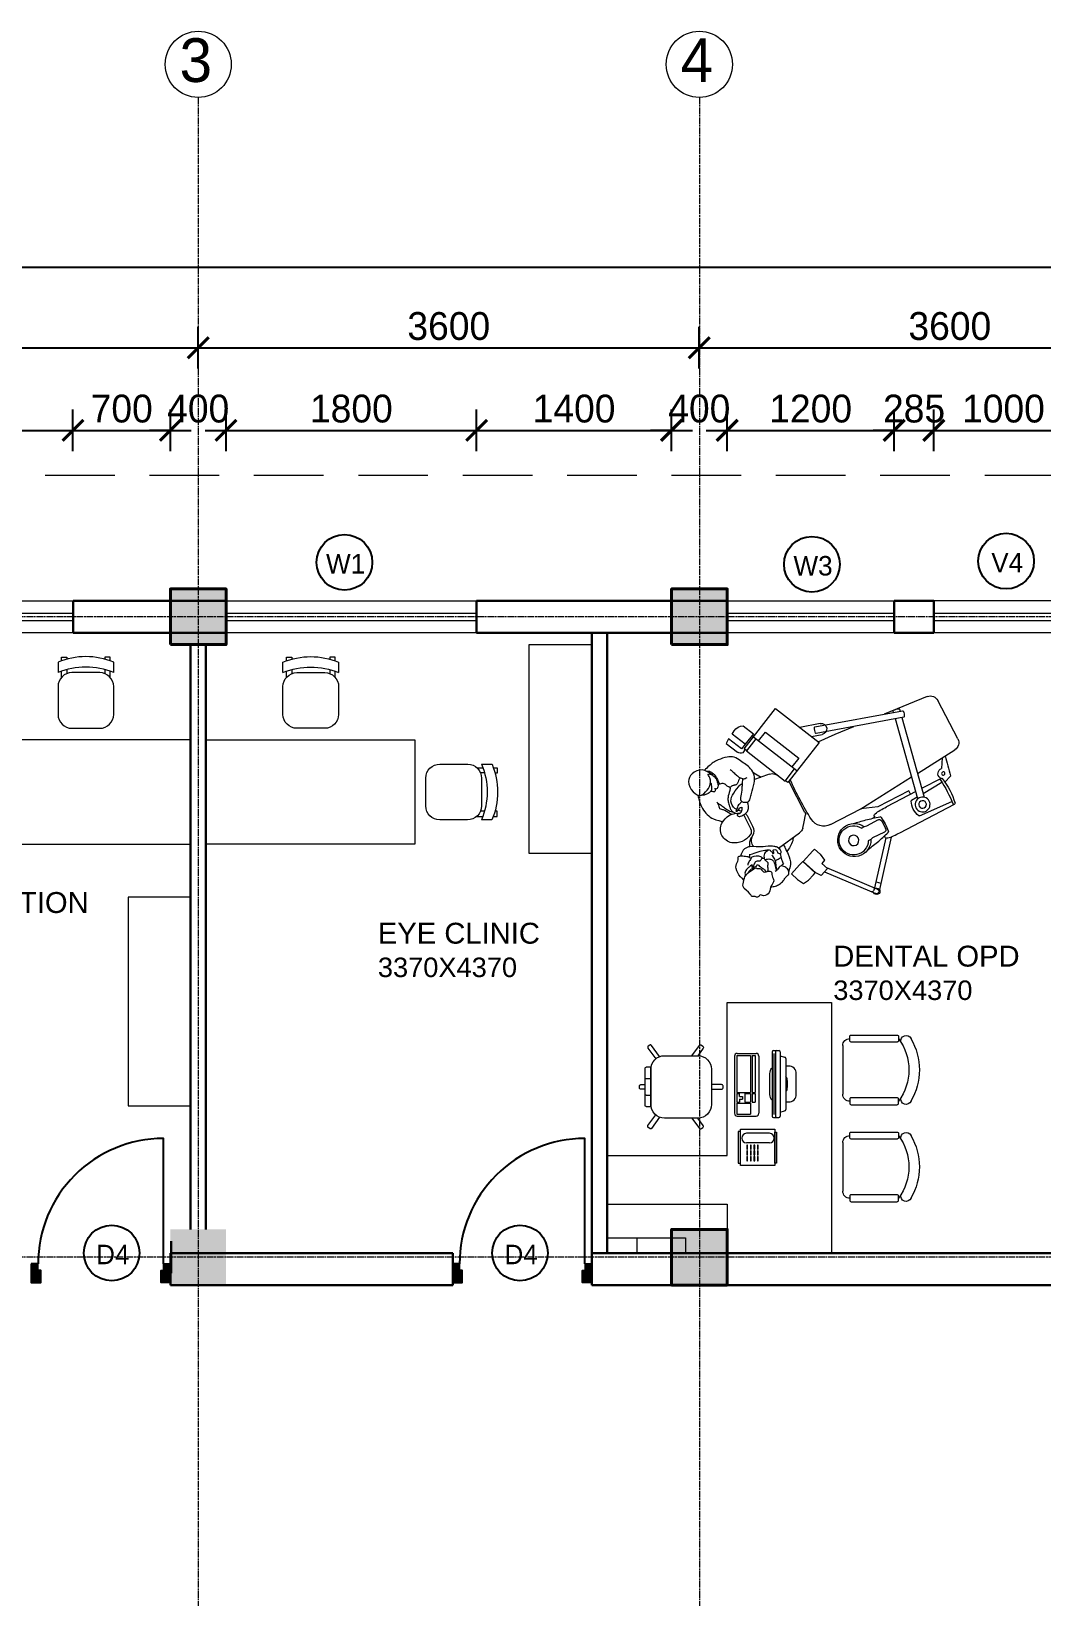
# Model space of a CAD drawing. Header units: inches. Extents: x -3071 to 2014935, y -37057 to 549694.
# Drawn here: x 1454300 to 1461559, y 426309 to 437552 of the extents above; entities that cross this region are included whole.
import ezdxf
from ezdxf.enums import TextEntityAlignment as Align

# ---------------------------------------------------------------- set-up
doc = ezdxf.new("R2010")
doc.units = ezdxf.units.IN
doc.header["$MEASUREMENT"] = 0
doc.linetypes.add('ACAD_ISO08W100', pattern=[36, 24, -3, 6, -3])
doc.linetypes.add('DASHED', pattern=[0.75, 0.5, -0.25])
for name, color, linetype, lineweight in [('001-Archi- door window elevation', 92, 'Continuous', 25), ('001-Archi- Loose Furniture', 13, 'Continuous', 0), ('001-Archi-Opening Tags', 14, 'Continuous', 25), ('002-Archi- Opening', 90, 'Continuous', 25), ('A .4 col', 5, 'Continuous', 40), ('A 0.13 dw', 3, 'Continuous', 13), ('A 0.13 IND DIM', 240, 'Continuous', 13), ('A 0.40 wall', 160, 'Continuous', 40), ('cen', 50, 'ACAD_ISO08W100', 5), ('dotted line', 1, 'DASHED', 9), ('Grid Tag', 6, 'Continuous', 20), ('p1 walls stone outline', 4, 'Continuous', 30), ('text', 7, 'Continuous', 25)]:
    doc.layers.add(name, color=color, linetype=linetype, lineweight=lineweight)
doc.styles.add('AERIAL', font='arial.ttf', dxfattribs={"height": 10})
doc.styles.add('Archi 100', font='GOTHIC.TTF', dxfattribs={"height": 200})
doc.styles.add('CG', font='GOTHIC.TTF', dxfattribs={"height": 40})
doc.styles.get("Standard").update_dxf_attribs({"font": 'GOTHIC.TTF'})
doc.dimstyles.new('Archi 100', dxfattribs={"dimtxt": 200, "dimasz": 150, "dimexe": 150, "dimexo": 300, "dimgap": 50, "dimtad": 1, "dimdec": 0, "dimrnd": 5, "dimzin": 0, "dimdsep": 46, "dimtxsty": 'Archi 100', "dimblk": 'ARCHTICK', "dimcen": 0.09, "dimdle": 150, "dimclrd": 256, "dimclre": 256, "dimclrt": 256, "dimadec": 0, "dimazin": 0, "dimtfac": 1, "dimtdec": 0, "dimtix": 1, "dimtofl": 0, "dimtmove": 0, "dimatfit": 3, "dimfxl": 150, "dimfxlon": 1, "dimtolj": 1, "dimtzin": 0, "dimlwd": -1, "dimlwe": -1, "dimarcsym": 0})

# ---------------------------------------------------------------- blocks, each defined once
blk = doc.blocks.new('W2')
at = {"layer": 'A 0.13 dw'}
for points in [[(143910, 195589), (143910, 195359), (142110, 195359), (142110, 195589)], [(142110, 195446), (143910, 195446), (143910, 195496), (142110, 195496)]]:
    blk.add_lwpolyline(points, close=True, dxfattribs=at)
blk = doc.blocks.new('grid')
at = {"layer": 'Grid Tag', "linetype": 'Continuous', "ltscale": 30}
blk.add_circle((51, 48), 264, dxfattribs=at)
blk.add_attdef('GRID', (-143, -93), '', height=200)
blk = doc.blocks.new('vfrfrfef')
at = {"layer": 'A 0.13 dw'}
for points in [[(1185496, 370608), (1185496, 370378), (1184296, 370378), (1184296, 370608)], [(1184296, 370465), (1185496, 370465), (1185496, 370515), (1184296, 370515)]]:
    blk.add_lwpolyline(points, close=True, dxfattribs=at)
blk = doc.blocks.new('ffwef')
at = {"layer": 'A 0.13 dw'}
for points in [[(1184596, 368096), (1184596, 367866), (1183596, 367866), (1183596, 368096)], [(1183596, 367953), (1184596, 367953), (1184596, 368003), (1183596, 368003)]]:
    blk.add_lwpolyline(points, close=True, dxfattribs=at)
blk = doc.blocks.new('window tag')
blk.add_circle((0, 0), 200)
at = {"style": 'Archi 100', "flags": 1}
for tag, p in [('WIDTH', (15, 174.5)), ('HEIGHT', (-4.5, -348.5))]:
    blk.add_attdef(tag, p, '', height=200, dxfattribs=at)
at = {"style": 'Archi 100'}
blk.add_attdef('SYMBOL', text='', height=200, dxfattribs=at).set_placement((8, -10.5), align=Align.MIDDLE_CENTER)
blk = doc.blocks.new('table 1500 x 0750 plan')
at = {"color": 0, "linetype": 'Continuous'}
blk.add_lwpolyline([(0, 750), (1500, 750), (1500, 0), (0, 0)], close=True, dxfattribs=at)
blk = doc.blocks.new('chair ordinary plan')
at = {"linetype": 'Continuous'}
for p, q in [((100, 515), (-100, 515)), ((-200, 415), (-200, 215)), ((200, 215), (200, 415)), ((-200, 115), (-200, 40)), ((-100, 115), (100, 115)), ((200, 40), (200, 115))]:
    blk.add_line(p, q, dxfattribs=at)
for points in [[(-175, 149), (-175, 105)], [(-137, 94), (-137, 122)], [(137, 94), (137, 122)], [(175, 149), (175, 105)], [(-175, 30), (-175, 3), (-137, 3), (-137, 19)], [(175, 30), (175, 3), (137, 3), (137, 19)]]:
    blk.add_lwpolyline(points, dxfattribs=at)
for centre, radius, start, end in [((-100, 415), 100, 90, 180), ((100, 415), 100, 0, 90), ((-100, 215), 100, 180, 270), ((0, 595), 520, 247.3799, 292.6201), ((100, 215), 100, 270, 0), ((0, 520), 520, 247.3799, 292.6201)]:
    blk.add_arc(centre, radius, start, end, dxfattribs=at)
blk = doc.blocks.new('A$C7CCB629D')
at = {"extrusion": (1.73778e-19, -1.17358e-06, -1), "zscale": -1, "rotation": 270}
blk.add_blockref('table 1500 x 0750 plan', (0, 0), dxfattribs=at)
at = {"extrusion": (-1.73354e-19, 1.17358e-06, 1), "rotation": 270}
blk.add_blockref('chair ordinary plan', (-1347, -753), dxfattribs=at)
at = {"extrusion": (1.17358e-06, 1.73139e-19, 1), "rotation": 0.07003613828345348}
blk.add_blockref('chair ordinary plan', (-374, -2095, 0), dxfattribs=at)
blk = doc.blocks.new('dentists workstation - basic')
at = {"linetype": 'Continuous'}
for p, q in [((13.2, 66.6), (14.6, 67)), ((-65.6, 46.9), (-66.9, 47.5)), ((-29.8, 29.9), (-65.8, 46.5)), ((43.8, 45.8), (74.5, 20.3)), ((41.6, 43.2), (72.3, 17.7)), ((70.7, 19), (42.5, -4.6)), ((43.6, -8.1), (73.2, 16.7)), ((67.3, 16.2), (69.5, 13.6)), ((28.1, 5.6), (28.2, 7.6)), ((28.6, 3.9), (28.1, 5.6)), ((28.3, -5.5), (28.6, 3.9)), ((37.9, 3.9), (38.4, 5.6)), ((38.2, -5.5), (37.9, 3.9)), ((38.4, 5.6), (38.4, 7.6)), ((24.3, -4.3), (25.5, -4.3)), ((25.5, -4.3), (25.6, -3)), ((41, -4.3), (40.9, -3)), ((42.2, -4.3), (41, -4.3)), ((26.5, -42.9), (25.5, -58.7))]:
    blk.add_line(p, q, dxfattribs=at)
for points in [[(-19.4, 78.6, 0.067159), (-18.2, 78.4), (-8.5, 78.5, 0.276098), (-4.5, 80.9, 0.288419), (-5.6, 95.2, 0.508503), (-21.3, 95.1, 0.307223), (-21.7, 80)], [(-25.1, 81.1, 0.446432), (-35.7, 79.1, 0.025553), (-39.1, 72.5, 0.10015), (-40, 69)], [(-24.2, 80.4, -0.034316), (-23.6, 79.6, 0.046382), (-22.6, 78.5)], [(-19.6, 76.8, 0.075855), (-17.3, 76.5), (-9.3, 76.5, 0.240463), (-3.1, 79.7, -0.290982), (4.1, 82.6)], [(-64, 54.1), (-62.2, 58), (-72.9, 63), (-70.6, 65.9), (-61.4, 61.6, -0.194206), (-59.2, 58.3), (-60.4, 55.8)], [(-38.4, 59.8, -0.018939), (-36.9, 48.6, 0.197346), (-35, 45.1), (-33.1, 43.5)], [(13.3, 67.4), (10.5, 48.9, -0.197343), (8.7, 45.3), (5.1, 42.2), (1, 39.1, -0.154338), (-0.6, 38.6), (-25.8, 38.5)], [(-26.4, 37.1, -0.03855), (5.9, 36.8, -0.38799), (15.5, 26.4), (15.6, 1.7), (12.1, -41.1)], [(-46.8, 9.2), (-44.6, 1.7, -1), (-52.2, -0.6), (-56.5, 13.7)], [(43.7, -15.2), (43.7, -59.5, -0.346782), (43.3, -60.1, -0.09957), (23.2, -60.1, -0.346782), (22.8, -59.5), (22.8, -43.7)], [(26.8, -38), (27, -33.3, -0.2789), (27.3, -32.9, -0.23104), (39.2, -32.9, -0.2789), (39.5, -33.3), (41, -58.7)], [(11.7, -46), (9.1, -77.7, -0.388914), (3.2, -83.2), (-27.9, -83.2, -0.388914), (-33.9, -77.8), (-37.1, -44.4)], [(-35, -51.1), (-36.1, -51.3, 0.382235), (-36.4, -51.7, 0.078784), (-35.6, -55.7, 0.379416), (-35.1, -55.9), (-33.7, -55.6)], [(9.8, -69.4, 0.016989), (24.2, -66.4, 0.251896), (24.5, -66.1), (26.4, -60.7)], [(10, -66.9), (16.6, -62.9, -0.586705), (22, -59), (22.8, -58.3)], [(22.8, -57.9, 0.381233), (23.3, -58.5, 0.056104), (43.2, -58.5, 0.398414), (43.7, -57.9)]]:
    blk.add_lwpolyline(points, format="xyb", dxfattribs=at)
for points in [[(-25.8, 84.8), (-24.2, 83.7), (-23.1, 82.9)], [(-59.4, 55.3), (-61.4, 56.2), (-76.7, 22.9), (-40.6, 6.3), (-25.3, 39.6), (-27.3, 40.6)], [(-43.6, 58.4), (-40.5, 56.6), (-37.6, 54.8)], [(-63.8, 45.5), (-59.2, 55.5), (-27.2, 40.8), (-31.8, 30.8)], [(-61.6, 44.4), (-64.9, 37.1), (-37.4, 24.5), (-34.1, 31.8)], [(-41.3, 6.7), (-40.6, -6.6), (-39.3, -21.1)], [(22.8, -34.8), (20, -34.8), (19.9, -9.7), (15.6, 1.7)], [(22.8, -38.9), (22.8, -15.2)], [(28, -37.8), (-30.4, -50.1)], [(-29.1, -54.6), (29.1, -42.4)]]:
    blk.add_lwpolyline(points, dxfattribs=at)
for points in [[(29.9, 56.1), (30.9, 59.3), (34, 67.6), (39.5, 65.6), (44.1, 63), (43.6, 58.7), (42, 53.9), (41.2, 52)], [(26.4, 46.3), (25.9, 44.7), (30.9, 42.8), (36.1, 42), (37.4, 44.7), (42.5, 42.8), (44.8, 49.1), (41.5, 51.7), (29.9, 56)]]:
    blk.add_lwpolyline(points, close=True, dxfattribs=at)
for points in [[(-67.9, 45.3), (-63.9, 54), (-74.8, 59.1), (-76.1, 56.7, 0.278124), (-76.2, 49.2)], [(-51.8, 3.9), (-33.1, -57.4, 0.382235), (-32.7, -57.7, 0.078784), (-28.8, -56.5, 0.379416), (-28.6, -56), (-47.3, 5.3, 0.379416), (-47.7, 5.6, 0.078784), (-51.6, 4.4, 0.382235)]]:
    blk.add_lwpolyline(points, format="xyb", close=True, dxfattribs=at)
for centre, radius in [((33.3, -39), 5.36), ((33.3, -39), 2.73), ((20.4, -62.5), 1.2)]:
    blk.add_circle(centre, radius, dxfattribs=at)
for centre, radius, start, end in [((73.4, 19), 2.3, 188.8881, 91.6113), ((73.4, 19), 1.73, 230.022, 50.4774), ((27.8, -7.4), 1.02, 196.3674, 266.8832), ((30.2, -5.6), 1.89, 177.785, 265.7824), ((36.4, -5.6), 1.89, 274.9849, 2.215), ((38.7, -7.4), 1.02, 273.6256, 345.7434)]:
    blk.add_arc(centre, radius, start, end, dxfattribs=at)
for centre, major_axis, ratio, start_param, end_param in [((36, 42.3), (-0.127, -0.263), 0.880597, 0.26736, 1.383645), ((33.3, 16.3), (11.9, 0), 0.998913, -1.120636, 4.262229), ((33.3, 16.8), (10.5, 0), 0.999022, -1.063978, 4.205451), ((71, 21), (1.1, 1.33), 0.520045, 3.141593, 6.283185), ((42.2, -4.6), (-0.289, 0.047), 0.997832, 3.722677, 4.873832)]:
    blk.add_ellipse(centre, major_axis=major_axis, ratio=ratio, start_param=start_param, end_param=end_param, dxfattribs=at)
blk.add_ellipse((33.3, 16.8), major_axis=(3.76, 0), ratio=0.999951, dxfattribs=at)
at = {"linetype": 'Continuous', "extrusion": (0, 0, -1)}
blk.add_ellipse((24.3, -4.6), major_axis=(0.289, 0.047), ratio=0.997832, start_param=3.722677, end_param=4.873832, dxfattribs=at)
at = {"linetype": 'Continuous'}
for points in [[(-55.2, 85.2), (-61.8, 90), (-62.6, 97.8), (-58.9, 102.5), (-46, 98.9), (-46.3, 96.6), (-54.4, 87.8), (-57.2, 87.5), (-55.1, 85.1)], [(21.8, 100.1), (18.9, 101), (12.3, 101.1), (10.3, 100), (7.3, 96.9), (6, 96.2), (5.5, 95.5), (5.6, 94.6), (7.5, 91), (10.1, 88.5), (10.8, 88.4), (11.2, 88.8), (12, 90.3), (14, 92.6)], [(-50.8, 88.7), (-47.7, 89.8), (-46, 90.8), (-45.1, 92.4), (-44.9, 95.4), (-45.3, 97.5), (-45.9, 98.9)], [(-46, 88.1), (-45.3, 88.1), (-44.8, 88.3), (-43.9, 89), (-43.8, 89.3), (-43.9, 89.7), (-44.3, 90.2), (-45, 91), (-45.3, 92)], [(-35.7, 91.2), (-33.1, 89.6), (-30.3, 88.3), (-27.1, 86.6), (-25.7, 85.4), (-24.7, 84.1)], [(-23.8, 86.2), (-28.4, 89), (-30.1, 90.5), (-31.3, 91.8)], [(11.7, 73.3), (13, 73), (14, 72.6), (14.8, 72.8), (15.1, 72.5), (15.1, 71.9), (13.8, 71.6), (12.8, 71.3), (12.8, 70.8), (13.5, 69.5), (14.5, 69.2), (15.6, 69.4), (16, 69.4), (16.9, 68.5), (17.5, 67.9), (17.1, 67), (16.4, 66.8), (12.3, 67.9), (10.7, 69.6), (8.7, 73.3), (5.8, 79.9), (2.9, 85.1), (2.5, 89.1), (5.8, 94.2)], [(15.1, 79.8), (14.6, 80.8), (14.5, 81.3), (14.8, 82.1), (15.3, 83.1), (15.2, 83.9), (14.5, 85.3), (14.4, 86.6), (14.9, 87.4), (16.5, 89.6), (16.8, 90.2), (16.9, 90.4), (16.2, 90.2), (15.1, 89.6)], [(15.1, 89.6), (15.7, 92.3), (16.1, 94.2), (17.5, 96.5), (18.9, 97.3), (19.7, 97.6)], [(17.5, 87.3), (17.5, 88.2), (17.7, 91), (18.3, 93.5), (19.1, 95.2)], [(-42.9, 67.1), (-41.8, 67.9), (-40, 69), (-37.1, 70.7), (-32.4, 74), (-30.6, 75.3), (-30, 75.5), (-29.4, 75.5), (-27.7, 74.5), (-26.7, 72.8), (-26.5, 70.3), (-27.7, 68.8), (-30.4, 66.4), (-36.2, 61.3), (-41.2, 58.7), (-46.5, 58.8), (-54.8, 62.5), (-59.3, 65.4), (-61.7, 69.8), (-62.9, 76.5), (-62.9, 80.5), (-62.1, 84.3), (-60.9, 88.7)], [(-59.6, 87.5), (-59, 86.4), (-56.6, 84.5), (-52.9, 83.5), (-50, 83.5), (-48.5, 83.6), (-48.2, 83.6), (-47.8, 83.6), (-47.1, 83.2)], [(-55.1, 85.1), (-52.2, 84.2), (-51.5, 84.1), (-50.3, 84.2), (-46.6, 85.1), (-45.4, 86.1), (-45, 87.2), (-44.9, 88.2)], [(-47.2, 84.9), (-47.2, 84.1), (-47.1, 83.1), (-46.7, 81.7), (-46, 80.7), (-45.4, 80.2), (-44.2, 79.7), (-43.1, 79.3), (-42.3, 78.5), (-41.4, 78.2), (-40.3, 78.6), (-39.5, 79.3), (-35.6, 82.7), (-32.9, 84), (-29.5, 84.7), (-27.3, 84.9), (-25.3, 84.7)], [(-28.6, 75.2), (-27.7, 77.6), (-27.1, 79.2), (-25.8, 80.4), (-25, 81.3), (-24.7, 81.9), (-24.6, 82.1), (-24.4, 82), (-24, 81.3), (-24.3, 80.3), (-24.6, 79.6), (-25.1, 79.1), (-25.2, 78.9), (-25.1, 78), (-24.9, 77)], [(-24.9, 77), (-22.1, 79.2), (-21.6, 81), (-21.6, 82.6), (-20.8, 82.6), (-19.6, 80.9), (-19.6, 77.2), (-20.9, 74.3), (-26.4, 71.7)], [(-3.1, 79.7), (-2.1, 81.6), (-0.2, 83.7), (2.9, 85.2)], [(9.5, 88.8), (8.7, 88.1), (7.6, 87.6)], [(7.9, 87.7), (8.2, 85.8), (9.2, 80.1), (10.5, 75.6), (11.7, 73.3)], [(10.4, 88.4), (10.2, 86.9), (12.6, 81.6), (14.8, 80.5)], [(11.1, 74.4), (11.5, 75.5), (11.7, 77.3), (12.8, 78.7), (14.5, 79.6), (15.8, 79.9), (16.8, 79.7), (17.9, 79.2), (18.9, 78.9), (19.7, 79.2), (21, 80.1), (23.5, 81.1), (24.7, 82)], [(16.3, 79.4), (16.4, 78.7), (16.6, 77.9), (17.4, 76.4), (19.2, 75), (21.8, 74.9), (25.7, 76)], [(17.8, 87.7), (17.3, 87.1), (17, 86.4), (17.4, 85.7), (18, 85.5), (19, 85.7)], [(18.4, 85.5), (20.6, 84.2), (24.7, 82.8)], [(35.4, 85.1), (36.5, 81.9), (36.6, 78.5), (35.8, 75.1), (34.5, 72.8), (33.8, 70.8), (33.6, 69.7), (32.5, 68.8), (29.5, 68.5), (26.8, 69.9), (25.6, 71.4), (25.4, 72.5), (26, 73.9), (27.1, 77.2)], [(-52.9, 72), (-49.3, 70.7), (-46.3, 69.6), (-44.1, 68.3), (-42.9, 67.1), (-42.3, 66.1), (-42.2, 65.4), (-42.2, 63.9)], [(-44.1, 68.3), (-43.9, 68.8), (-43.6, 69.4), (-43, 70.3), (-41.7, 71.8), (-41.2, 72.9), (-41.1, 73.5), (-41.4, 74.6), (-41.6, 75.5), (-41.7, 76.3), (-41.6, 77.1), (-41.3, 78.2)], [(12.7, 62.9), (15.4, 63), (20.4, 63.2), (27.7, 65), (31.5, 68.5)], [(26.7, 75.8), (23.2, 74.3), (19, 73.3), (15.8, 73.9)], [(17.4, 68), (19.4, 68.6), (21.7, 69.1), (24.9, 69.5)], [(20.1, 68.8), (20.3, 70.5), (20.4, 72), (20.3, 73.4)], [(25.6, 71.4), (25.1, 70.3), (24.9, 68.9)], [(11.4, 54.4), (13.3, 55.8), (16.1, 59.3), (18.3, 63.1)], [(22.4, 11.5), (24.3, 2.3), (26.9, -7.7)], [(44.1, 11.5), (42.3, 2.3), (39.7, -7.7)], [(24, -4.5), (23.5, -5.8), (22.9, -10.1), (22.8, -15.2)], [(27.8, -8.4), (33.3, -8.7), (38.8, -8.4)], [(30, -7.4), (33.3, -7.6), (36.5, -7.4)], [(42.5, -4.5), (43, -5.8), (43.6, -10.1), (43.7, -15.2)]]:
    blk.add_spline(points, degree=3, dxfattribs=at)
for points, knots in [([(-47, 101.2), (-45.8, 101.5), (-43.1, 102.3), (-38.4, 102.8), (-33, 102.2), (-27.7, 100.1), (-25.1, 97.5), (-22, 94)], [0.031985, 0.031985, 0.031985, 0.031985, 3.671577, 8.511634, 14.235253, 19.728154, 25.25674, 25.25674, 25.25674, 25.25674]), ([(-36.6, 91.2), (-35.9, 91.2), (-34.2, 91.2), (-32.5, 91.5), (-31.3, 91.8)], [0, 0, 0, 0, 1.850503, 5.277006, 5.277006, 5.277006, 5.277006])]:
    blk.add_open_spline(points, degree=3, knots=knots, dxfattribs=at)
at = {"linetype": 'Continuous', "start_tangent": (-0.945774, 0.324825), "end_tangent": (-0.945774, 0.324825)}
blk.add_spline([(19.1, 87.6), (18.5, 90.9), (20, 97.5), (22.5, 100.1), (26.1, 102.6), (33.3, 100.5), (35.3, 100.1), (36.4, 98.2), (37.7, 96.9), (37.1, 94.8), (38.7, 92.5), (38.4, 88), (35, 84.4), (32.5, 81.1), (28.8, 80.6), (25.6, 79.8), (24.6, 81.4), (23.5, 84.6), (20.2, 85.9), (19.1, 87.6)], degree=3, dxfattribs=at)
blk = doc.blocks.new('FF-2600_P')
for p, q in [((-225, -225), (-225, -225)), ((175, -275), (-175, -275)), ((225, -225), (225, -225))]:
    blk.add_line(p, q)
for points in [[(-210, -225), (-240, -225, -0.414214), (-250, -215), (-250, 115, -0.414214), (-240, 125), (-210, 125, -0.414214), (-200, 115), (-200, -215, -0.414214)], [(210, -225), (240, -225, 0.414214), (250, -215), (250, 115, 0.414214), (240, 125), (210, 125, 0.414214), (200, 115), (200, -215, 0.414214)]]:
    blk.add_lwpolyline(points, format="xyb", close=True)
for centre, radius, start, end in [((0, -173), 448, 59.8675, 120.1325), ((-209, 180), 38.6, 114.478, 283.475), ((0, -173), 373, 52.9233, 127.0767), ((209, 180), 38.6, 256.525, 65.522), ((-175, -225), 50, 180, 270), ((175, -225), 50, 270, 0)]:
    blk.add_arc(centre, radius, start, end)
blk.add_text('(c)HPI', height=0.000000001).set_placement((-122, 180))
blk = doc.blocks.new('FF-2100_P')
for points in [[(-217, 156), (-298, 213, -0.414214), (-300, 226), (-292, 237, -0.414214), (-278, 239), (-202, 182)], [(-16, 259), (-16, 290, -0.414214), (-7, 300), (7, 300, -0.414214), (16, 290), (16, 259)], [(217, 156), (298, 213, 0.414214), (300, 226), (292, 237, 0.414214), (278, 239), (202, 182)], [(-224, -77), (-298, -131, 0.414214), (-300, -145), (-292, -155, 0.414214), (-278, -158), (-224, -118)], [(224, -77), (298, -131, -0.414214), (300, -145), (292, -155, -0.414214), (278, -158), (224, -118)], [(-16, -218), (-16, -290, 0.414214), (-7, -300), (7, -300, 0.414214), (16, -290), (16, -218)]]:
    blk.add_lwpolyline(points, format="xyb")
at = {"flags": 128}
for points in [[(-143, 239), (-143, 249, -0.414214), (-133, 259), (133, 259, -0.414214), (143, 249), (143, 239)], [(143, 239), (143, 228, -0.414214), (133, 218), (-133, 218, -0.414214), (-143, 228), (-143, 239)]]:
    blk.add_lwpolyline(points, format="xyb", dxfattribs=at)
blk.add_lwpolyline([(61, 249), (61, 228, -0.414214), (51, 218), (-51, 218, -0.414214), (-61, 228), (-61, 249, -0.414214), (-51, 259), (51, 259, -0.414214)], format="xyb", close=True)
blk.add_lwpolyline([(-224, -120), (-224, 120, -0.414214), (-126, 218), (126, 218, -0.414214), (224, 120), (224, -120, -0.414214), (126, -218), (-126, -218, -0.414214)], format="xyb", close=True, dxfattribs=at)
blk.add_text('(c)HPI', height=0.000000001).set_placement((-86, 218))
blk = doc.blocks.new('FE-54520_P')
for p, q in [((-101, 85), (-101, -80)), ((-32, 85), (-32, -80))]:
    blk.add_line(p, q)
for points in [[(-130, -124), (-130, 124), (130, 124), (130, -124)], [(-110, 124), (-110, 136), (114, 136), (114, 124)], [(-15, 4), (-15, -2), (14, -2), (14, 4)], [(26, 4), (26, -2), (55, -2), (55, 4)], [(67, 4), (67, -2), (96, -2), (96, 4)], [(-15, -21), (-15, -27), (14, -27), (14, -21)], [(-15, -46), (-15, -52), (14, -52), (14, -46)], [(-15, -72), (-15, -77), (14, -77), (14, -72)], [(26, -21), (26, -27), (55, -27), (55, -21)], [(26, -46), (26, -52), (55, -52), (55, -46)], [(26, -72), (26, -77), (55, -77), (55, -72)], [(67, -21), (67, -27), (96, -27), (96, -21)], [(67, -46), (67, -52), (96, -52), (96, -46)], [(67, -72), (67, -77), (96, -77), (96, -72)], [(-113, -124), (-113, -139), (114, -139), (114, -124)]]:
    blk.add_lwpolyline(points, close=True)
for centre, start, end in [((-66, 85), 0, 180), ((-66, -80), 180, 0)]:
    blk.add_arc(centre, 34.6, start, end)
blk.add_text('(c)HPI', height=0.000000001).set_placement((-95, -124))
blk = doc.blocks.new('FE-11400_P')
for p, q in [((-203, -115), (-193, -85)), ((-183, -75), (183, -75)), ((-25, -65), (25, -65)), ((203, -115), (193, -85)), ((-240, -140), (-240, -125)), ((-240, -164), (-240, -140)), ((-230, -115), (230, -115)), ((-230, -150), (230, -150)), ((-230, -174), (230, -174)), ((-218, -161), (218, -161)), ((240, -140), (240, -125)), ((240, -164), (240, -140)), ((-220, -424), (-220, -289)), ((-206, -296), (61, -296)), ((-206, -316), (-206, -296)), ((-206, -316), (61, -316)), ((-206, -427), (-206, -329)), ((-206, -329), (61, -329)), ((-200, -269), (210, -269)), ((61, -316), (61, -296)), ((61, -427), (61, -329)), ((68, -296), (131, -296)), ((68, -316), (68, -296)), ((68, -316), (131, -316)), ((68, -329), (131, -329)), ((68, -369), (68, -329)), ((131, -316), (131, -296)), ((131, -369), (131, -329)), ((138, -427), (138, -329)), ((138, -329), (216, -329)), ((216, -427), (216, -329)), ((230, -424), (230, -289)), ((-206, -427), (61, -427)), ((-200, -444), (210, -444)), ((68, -369), (131, -369)), ((68, -427), (68, -407)), ((89, -407), (68, -407)), ((68, -427), (131, -427)), ((89, -407), (89, -387)), ((89, -387), (110, -387)), ((110, -407), (110, -387)), ((110, -407), (131, -407)), ((131, -427), (131, -407)), ((138, -427), (216, -427))]:
    blk.add_line(p, q)
for points in [[(129, -75), (129, -54, 0.414214), (75, 0), (-75, 0, 0.414214), (-129, -54), (-129, -75)], [(-115, -174, 0.210484), (-75, -192), (75, -192, 0.210484), (115, -174)]]:
    blk.add_lwpolyline(points, format="xyb")
for centre, radius, start, end in [((-183, -85), 10, 90, 180), ((-31, -94), 29.7, 77.8915, 140.6462), ((31, -94), 29.7, 39.3538, 102.1085), ((183, -85), 10, 0, 90), ((-230, -125), 10, 90, 180), ((-230, -140), 10, 180, 270), ((-230, -164), 10, 180, 270), ((230, -125), 10, 0, 90), ((230, -140), 10, 270, 0), ((230, -164), 10, 270, 0), ((-200, -289), 20, 90, 180), ((210, -289), 20, 0, 90), ((-200, -424), 20, 180, 270), ((210, -424), 20, 270, 0)]:
    blk.add_arc(centre, radius, start, end)
blk.add_text('(c)HPI', height=0.000000001).set_placement((-93, -150))
blk = doc.blocks.new('consult')
for p, q in [((2780.05, 2715.03), (2789.83, 2688.79)), ((2788.29, 2692.91), (2767.25, 2685.07)), ((2780.36, 2689.96), (2781.9, 2685.83)), ((2767.25, 2685.07), (2768.78, 2680.94)), ((2768.78, 2680.94), (2789.83, 2688.79))]:
    blk.add_line(p, q)
for points in [[(2780.05, 2715.03), (2747.77, 2702.99), (2732.4, 2744.22), (2704.29, 2733.74), (2729.44, 2666.28), (2729.44, 2666.28)], [(2784.94, 2701.91), (2752.66, 2689.88), (2757.55, 2676.76), (2789.83, 2688.79)], [(2729.44, 2666.28), (2757.55, 2676.76)]]:
    blk.add_lwpolyline(points)
at = {"lineweight": 0, "extrusion": (0, 0, -1), "xscale": 0.04000000002543, "yscale": 0.04000000002543, "zscale": -0.04000000002543, "rotation": 69.55648434491451}
blk.add_blockref('FF-2100_P', (-2753.23, 2726.09), dxfattribs=at)
at = {"extrusion": (0, 0, -1), "xscale": 0.04000000002543, "yscale": 0.04000000002543, "zscale": -0.04000000002543, "rotation": 249.5564843449145}
for name, p in [('FE-11400_P', (-2721.97, 2715.31)), ('FE-54520_P', (-2738.72, 2702.14))]:
    blk.add_blockref(name, p, dxfattribs=at)
at = {"lineweight": 0, "xscale": 0.04000000002543, "yscale": 0.04000000002543, "zscale": 0.04000000002543, "rotation": 110.4435156550855}
for p in [(2697.72, 2710.59), (2707.45, 2684.48)]:
    blk.add_blockref('FF-2600_P', p, dxfattribs=at)
blk = doc.blocks.new('*U1552')
at = {"ltscale": 100}
for points in [[(5, 50), (5, -50), (55, -50), (55, 15), (40, 15), (40, 50)], [(745, 50), (745, -50), (695, -50), (695, 15), (710, 15), (710, 50)]]:
    blk.add_hatch(color=256, dxfattribs=at).paths.add_polyline_path(points)
blk.add_lwpolyline([(43, 50), (43, 716, -0.414214), (709, 50)], format="xyb", dxfattribs=at)
for points in [[(5, 50), (5, -50), (55, -50), (55, 15), (40, 15), (40, 50)], [(745, 50), (745, -50), (695, -50), (695, 15), (710, 15), (710, 50)]]:
    blk.add_lwpolyline(points, close=True)
blk = doc.blocks.new('_ArchTick')
at = {"color": 0, "linetype": 'ByBlock', "const_width": 0.15}
blk.add_lwpolyline([(-0.5, -0.5), (0.5, 0.5)], dxfattribs=at)
blk = doc.blocks.new('*D1651')
at = {"transparency": 16777216}
for p, q in [((1452800, 434536), (1452800, 434836)), ((1454599, 434536), (1454599, 434836)), ((1452650, 434686), (1454749, 434686))]:
    blk.add_line(p, q, dxfattribs=at)
at = {"layer": 'Defpoints', "color": 0, "transparency": 16777216}
for p in [(1454599, 434686), (1452800, 433462), (1454599, 433462)]:
    blk.add_point(p, dxfattribs=at)
at = {"transparency": 16777216, "xscale": 150, "yscale": 150, "zscale": 150, "rotation": 180}
blk.add_blockref('_ArchTick', (1452800, 434686), dxfattribs=at)
at = {"transparency": 16777216, "xscale": 150, "yscale": 150, "zscale": 150}
blk.add_blockref('_ArchTick', (1454599, 434686), dxfattribs=at)
at = {"transparency": 16777216, "insert": (1453699, 434841), "char_height": 200, "attachment_point": 5, "style": 'Archi 100'}
blk.add_mtext('\\A1;1800', dxfattribs=at)
blk = doc.blocks.new('*D1652')
at = {"transparency": 16777216}
for p, q in [((1454599, 434536), (1454599, 434836)), ((1455299, 434536), (1455299, 434836)), ((1454449, 434686), (1455449, 434686))]:
    blk.add_line(p, q, dxfattribs=at)
at = {"layer": 'Defpoints', "color": 0, "transparency": 16777216}
for p in [(1455299, 434686), (1454599, 433462), (1455299, 433547)]:
    blk.add_point(p, dxfattribs=at)
at = {"transparency": 16777216, "xscale": 150, "yscale": 150, "zscale": 150, "rotation": 180}
blk.add_blockref('_ArchTick', (1454599, 434686), dxfattribs=at)
at = {"transparency": 16777216, "xscale": 150, "yscale": 150, "zscale": 150}
blk.add_blockref('_ArchTick', (1455299, 434686), dxfattribs=at)
at = {"transparency": 16777216, "insert": (1454949, 434841), "char_height": 200, "attachment_point": 5, "style": 'Archi 100'}
blk.add_mtext('\\A1;700', dxfattribs=at)
blk = doc.blocks.new('*D1653')
at = {"transparency": 16777216}
for p, q in [((1455299, 434536), (1455299, 434836)), ((1455699, 434536), (1455699, 434836)), ((1455299, 434686), (1455149, 434686)), ((1455699, 434686), (1455849, 434686))]:
    blk.add_line(p, q, dxfattribs=at)
at = {"layer": 'Defpoints', "color": 0, "transparency": 16777216}
for p in [(1455699, 434686), (1455299, 433547), (1455699, 433547)]:
    blk.add_point(p, dxfattribs=at)
at = {"transparency": 16777216, "xscale": 150, "yscale": 150, "zscale": 150}
blk.add_blockref('_ArchTick', (1455299, 434686), dxfattribs=at)
at = {"transparency": 16777216, "xscale": 150, "yscale": 150, "zscale": 150, "rotation": 180}
blk.add_blockref('_ArchTick', (1455699, 434686), dxfattribs=at)
at = {"transparency": 16777216, "insert": (1455499, 434841), "char_height": 200, "attachment_point": 5, "style": 'Archi 100'}
blk.add_mtext('\\A1;400', dxfattribs=at)
blk = doc.blocks.new('*D1654')
at = {"transparency": 16777216}
for p, q in [((1455699, 434536), (1455699, 434836)), ((1457499, 434536), (1457499, 434836)), ((1455549, 434686), (1457649, 434686))]:
    blk.add_line(p, q, dxfattribs=at)
at = {"layer": 'Defpoints', "color": 0, "transparency": 16777216}
for p in [(1457499, 434686), (1455699, 433547), (1457499, 433462)]:
    blk.add_point(p, dxfattribs=at)
at = {"transparency": 16777216, "xscale": 150, "yscale": 150, "zscale": 150, "rotation": 180}
blk.add_blockref('_ArchTick', (1455699, 434686), dxfattribs=at)
at = {"transparency": 16777216, "xscale": 150, "yscale": 150, "zscale": 150}
blk.add_blockref('_ArchTick', (1457499, 434686), dxfattribs=at)
at = {"transparency": 16777216, "insert": (1456599, 434841), "char_height": 200, "attachment_point": 5, "style": 'Archi 100'}
blk.add_mtext('\\A1;1800', dxfattribs=at)
blk = doc.blocks.new('*D1655')
at = {"transparency": 16777216}
for p, q in [((1457499, 434536), (1457499, 434836)), ((1458899, 434536), (1458899, 434836)), ((1457349, 434686), (1459049, 434686))]:
    blk.add_line(p, q, dxfattribs=at)
at = {"layer": 'Defpoints', "color": 0, "transparency": 16777216}
for p in [(1458899, 434686), (1457499, 433462), (1458899, 433547)]:
    blk.add_point(p, dxfattribs=at)
at = {"transparency": 16777216, "xscale": 150, "yscale": 150, "zscale": 150, "rotation": 180}
blk.add_blockref('_ArchTick', (1457499, 434686), dxfattribs=at)
at = {"transparency": 16777216, "xscale": 150, "yscale": 150, "zscale": 150}
blk.add_blockref('_ArchTick', (1458899, 434686), dxfattribs=at)
at = {"transparency": 16777216, "insert": (1458199, 434841), "char_height": 200, "attachment_point": 5, "style": 'Archi 100'}
blk.add_mtext('\\A1;1400', dxfattribs=at)
blk = doc.blocks.new('*D1656')
at = {"transparency": 16777216}
for p, q in [((1458899, 434536), (1458899, 434836)), ((1459299, 434536), (1459299, 434836)), ((1458899, 434686), (1458749, 434686)), ((1459299, 434686), (1459449, 434686))]:
    blk.add_line(p, q, dxfattribs=at)
at = {"layer": 'Defpoints', "color": 0, "transparency": 16777216}
for p in [(1459299, 434686), (1458899, 433547), (1459299, 433547)]:
    blk.add_point(p, dxfattribs=at)
at = {"transparency": 16777216, "xscale": 150, "yscale": 150, "zscale": 150}
blk.add_blockref('_ArchTick', (1458899, 434686), dxfattribs=at)
at = {"transparency": 16777216, "xscale": 150, "yscale": 150, "zscale": 150, "rotation": 180}
blk.add_blockref('_ArchTick', (1459299, 434686), dxfattribs=at)
at = {"transparency": 16777216, "insert": (1459099, 434841), "char_height": 200, "attachment_point": 5, "style": 'Archi 100'}
blk.add_mtext('\\A1;400', dxfattribs=at)
blk = doc.blocks.new('*D1657')
at = {"transparency": 16777216}
for p, q in [((1459299, 434536), (1459299, 434836)), ((1460499, 434536), (1460499, 434836)), ((1459149, 434686), (1460649, 434686))]:
    blk.add_line(p, q, dxfattribs=at)
at = {"layer": 'Defpoints', "color": 0, "transparency": 16777216}
for p in [(1460499, 434686), (1459299, 433547), (1460499, 433462)]:
    blk.add_point(p, dxfattribs=at)
at = {"transparency": 16777216, "xscale": 150, "yscale": 150, "zscale": 150, "rotation": 180}
blk.add_blockref('_ArchTick', (1459299, 434686), dxfattribs=at)
at = {"transparency": 16777216, "xscale": 150, "yscale": 150, "zscale": 150}
blk.add_blockref('_ArchTick', (1460499, 434686), dxfattribs=at)
at = {"transparency": 16777216, "insert": (1459899, 434841), "char_height": 200, "attachment_point": 5, "style": 'Archi 100'}
blk.add_mtext('\\A1;1200', dxfattribs=at)
blk = doc.blocks.new('*D1658')
at = {"transparency": 16777216}
for p, q in [((1460499, 434536), (1460499, 434836)), ((1460784, 434536), (1460784, 434836)), ((1460499, 434686), (1460349, 434686)), ((1460784, 434686), (1460934, 434686))]:
    blk.add_line(p, q, dxfattribs=at)
at = {"layer": 'Defpoints', "color": 0, "transparency": 16777216}
for p in [(1460784, 434686), (1460499, 433462), (1460784, 433462)]:
    blk.add_point(p, dxfattribs=at)
at = {"transparency": 16777216, "xscale": 150, "yscale": 150, "zscale": 150}
blk.add_blockref('_ArchTick', (1460499, 434686), dxfattribs=at)
at = {"transparency": 16777216, "xscale": 150, "yscale": 150, "zscale": 150, "rotation": 180}
blk.add_blockref('_ArchTick', (1460784, 434686), dxfattribs=at)
at = {"transparency": 16777216, "insert": (1460642, 434841), "char_height": 200, "attachment_point": 5, "style": 'Archi 100'}
blk.add_mtext('\\A1;285', dxfattribs=at)
blk = doc.blocks.new('*D1659')
at = {"transparency": 16777216}
for p, q in [((1460784, 434536), (1460784, 434836)), ((1461784, 434536), (1461784, 434836)), ((1460634, 434686), (1461934, 434686))]:
    blk.add_line(p, q, dxfattribs=at)
at = {"layer": 'Defpoints', "color": 0, "transparency": 16777216}
for p in [(1461784, 434686), (1460784, 433462), (1461784, 433462)]:
    blk.add_point(p, dxfattribs=at)
at = {"transparency": 16777216, "xscale": 150, "yscale": 150, "zscale": 150, "rotation": 180}
blk.add_blockref('_ArchTick', (1460784, 434686), dxfattribs=at)
at = {"transparency": 16777216, "xscale": 150, "yscale": 150, "zscale": 150}
blk.add_blockref('_ArchTick', (1461784, 434686), dxfattribs=at)
at = {"transparency": 16777216, "insert": (1461284, 434841), "char_height": 200, "attachment_point": 5, "style": 'Archi 100'}
blk.add_mtext('\\A1;1000', dxfattribs=at)
blk = doc.blocks.new('*D1689')
at = {"transparency": 16777216}
for p, q in [((1451899, 435129), (1451899, 435429)), ((1455499, 435129), (1455499, 435429)), ((1451749, 435279), (1455649, 435279))]:
    blk.add_line(p, q, dxfattribs=at)
at = {"layer": 'Defpoints', "color": 0, "transparency": 16777216}
for p in [(1455499, 435279), (1451899, 433547), (1455499, 432645)]:
    blk.add_point(p, dxfattribs=at)
at = {"transparency": 16777216, "xscale": 150, "yscale": 150, "zscale": 150, "rotation": 180}
blk.add_blockref('_ArchTick', (1451899, 435279), dxfattribs=at)
at = {"transparency": 16777216, "xscale": 150, "yscale": 150, "zscale": 150}
blk.add_blockref('_ArchTick', (1455499, 435279), dxfattribs=at)
at = {"transparency": 16777216, "insert": (1453699, 435434), "char_height": 200, "attachment_point": 5, "style": 'Archi 100'}
blk.add_mtext('\\A1;3600', dxfattribs=at)
blk = doc.blocks.new('*D1690')
at = {"transparency": 16777216}
for p, q in [((1455499, 435129), (1455499, 435429)), ((1459099, 435129), (1459099, 435429)), ((1455349, 435279), (1459249, 435279))]:
    blk.add_line(p, q, dxfattribs=at)
at = {"layer": 'Defpoints', "color": 0, "transparency": 16777216}
for p in [(1459099, 435279), (1455499, 433547), (1459099, 433547)]:
    blk.add_point(p, dxfattribs=at)
at = {"transparency": 16777216, "xscale": 150, "yscale": 150, "zscale": 150, "rotation": 180}
blk.add_blockref('_ArchTick', (1455499, 435279), dxfattribs=at)
at = {"transparency": 16777216, "xscale": 150, "yscale": 150, "zscale": 150}
blk.add_blockref('_ArchTick', (1459099, 435279), dxfattribs=at)
at = {"transparency": 16777216, "insert": (1457299, 435434), "char_height": 200, "attachment_point": 5, "style": 'Archi 100'}
blk.add_mtext('\\A1;3600', dxfattribs=at)
blk = doc.blocks.new('*D1691')
at = {"transparency": 16777216}
for p, q in [((1459099, 435129), (1459099, 435429)), ((1462699, 435129), (1462699, 435429)), ((1458949, 435279), (1462849, 435279))]:
    blk.add_line(p, q, dxfattribs=at)
at = {"layer": 'Defpoints', "color": 0, "transparency": 16777216}
for p in [(1462699, 435279), (1459099, 433547), (1462699, 433547)]:
    blk.add_point(p, dxfattribs=at)
at = {"transparency": 16777216, "xscale": 150, "yscale": 150, "zscale": 150, "rotation": 180}
blk.add_blockref('_ArchTick', (1459099, 435279), dxfattribs=at)
at = {"transparency": 16777216, "xscale": 150, "yscale": 150, "zscale": 150}
blk.add_blockref('_ArchTick', (1462699, 435279), dxfattribs=at)
at = {"transparency": 16777216, "insert": (1460899, 435434), "char_height": 200, "attachment_point": 5, "style": 'Archi 100'}
blk.add_mtext('\\A1;3600', dxfattribs=at)
blk = doc.blocks.new('*D1699')
at = {"transparency": 16777216}
for p, q in [((1448099, 435709), (1448099, 436009)), ((1487149, 435709), (1487149, 436009)), ((1447949, 435859), (1487299, 435859))]:
    blk.add_line(p, q, dxfattribs=at)
at = {"layer": 'Defpoints', "color": 0, "transparency": 16777216}
for p in [(1487149, 435859), (1448099, 433547), (1487149, 433547)]:
    blk.add_point(p, dxfattribs=at)
at = {"transparency": 16777216, "xscale": 150, "yscale": 150, "zscale": 150, "rotation": 180}
blk.add_blockref('_ArchTick', (1448099, 435859), dxfattribs=at)
at = {"transparency": 16777216, "xscale": 150, "yscale": 150, "zscale": 150}
blk.add_blockref('_ArchTick', (1487149, 435859), dxfattribs=at)
at = {"transparency": 16777216, "insert": (1467624, 436014), "char_height": 200, "attachment_point": 5, "style": 'Archi 100'}
blk.add_mtext('\\A1;39050', dxfattribs=at)

msp = doc.modelspace()

# ---------------------------------------------------------------- hatches: boundary and pattern name
at = {"layer": 'A .4 col', "linetype": 'Continuous'}
h = msp.add_hatch(color=256, dxfattribs=at)
h.dxf.hatch_style = 1
h.paths.add_polyline_path([(1455299.45, 433147.13), (1455699.45, 433147.13), (1455699.45, 433547.13), (1455299.45, 433547.13)])
h = msp.add_hatch(color=256, dxfattribs=at)
h.dxf.hatch_style = 1
h.paths.add_polyline_path([(1458899.45, 433147.13), (1459299.45, 433147.13), (1459299.45, 433547.13), (1458899.45, 433547.13)])
h = msp.add_hatch(color=256, dxfattribs=at)
h.dxf.hatch_style = 1
h.paths.add_polyline_path([(1455299.45, 428547.13), (1455699.45, 428547.13), (1455699.45, 428947.13), (1455299.45, 428947.13)])
h = msp.add_hatch(color=256, dxfattribs=at)
h.dxf.hatch_style = 1
h.paths.add_polyline_path([(1458899.45, 428547.13), (1459299.45, 428547.13), (1459299.45, 428947.13), (1458899.45, 428947.13)])

# ---------------------------------------------------------------- linework, layer by layer
at = {"layer": '001-Archi- Loose Furniture'}
msp.add_lwpolyline([(1458327.53, 431647.13), (1457877.53, 431647.13), (1457877.53, 433147.13), (1458327.53, 433147.13), (1458327.53, 431647.13)], dxfattribs=at)
msp.add_lwpolyline([(1454994.45, 429833.15), (1455444.45, 429833.15), (1455444.45, 431333.15), (1454994.45, 431333.15)], close=True, dxfattribs=at)
at = {"layer": 'A .4 col', "linetype": 'Continuous'}
for points in [[(1455299.45, 433147.13), (1455699.45, 433147.13), (1455699.45, 433547.13), (1455299.45, 433547.13)], [(1458899.45, 433147.13), (1459299.45, 433147.13), (1459299.45, 433547.13), (1458899.45, 433547.13)], [(1458899.45, 428547.13), (1459299.45, 428547.13), (1459299.45, 428947.13), (1458899.45, 428947.13)]]:
    msp.add_lwpolyline(points, close=True, dxfattribs=at)
at = {"layer": 'A 0.40 wall', "ltscale": 15}
msp.add_line((1458899.45, 433232.13), (1458899.45, 433462.13), dxfattribs=at)
at = {"layer": 'cen', "ltscale": 2}
for p, q in [((1455499.45, 437077.51), (1455499.45, 423497.13)), ((1459099.45, 437077.51), (1459099.45, 411992.49)), ((1491464.45, 433347.13), (1443784.45, 433347.13)), ((1491464.45, 428747.13), (1443784.45, 428747.13))]:
    msp.add_line(p, q, dxfattribs=at)
at = {"layer": 'dotted line', "ltscale": 1000}
msp.add_line((1467649.45, 434362.13), (1446972.64, 434362.13), dxfattribs=at)
at = {"layer": 'p1 walls stone outline'}
for p, q in [((1455699.45, 433462.13), (1454599.39, 433462.13)), ((1454599.39, 433232.13), (1454599.39, 433462.13)), ((1455699.45, 433232.13), (1455699.45, 433462.13)), ((1455699.45, 433462.13), (1455699.45, 433232.13)), ((1455699.45, 433462.13), (1455699.45, 433462.13)), ((1455699.45, 433232.13), (1455699.45, 433462.13)), ((1459299.45, 433462.13), (1457499.33, 433462.13)), ((1457499.33, 433232.13), (1457499.33, 433462.13)), ((1460499.33, 433462.13), (1460499.33, 433232.13)), ((1460784.16, 433462.13), (1460499.33, 433462.13)), ((1460784.16, 433462.13), (1460784.16, 433232.13)), ((1455699.45, 433232.13), (1454599.39, 433232.13)), ((1455699.45, 433232.13), (1455614.45, 433232.13)), ((1459299.45, 433232.13), (1457499.33, 433232.13)), ((1458327.53, 433232.13), (1458327.53, 428547.13)), ((1458437.53, 433232.13), (1458437.53, 428777.13)), ((1460784.16, 433232.13), (1460499.33, 433232.13)), ((1455444.45, 433147.13), (1455444.45, 428947.13)), ((1455554.45, 433147.13), (1455554.45, 428947.13)), ((1455304.5, 428632.13), (1455304.5, 428862.26)), ((1455299.5, 428547.13), (1455299.5, 428777.13)), ((1455299.5, 428777.13), (1457327.53, 428777.13)), ((1457327.53, 428777.13), (1457327.53, 428547.13)), ((1458327.53, 428777.13), (1462499.45, 428777.13)), ((1455299.5, 428547.13), (1457327.53, 428547.13)), ((1458327.53, 428547.13), (1462499.45, 428547.13))]:
    msp.add_line(p, q, dxfattribs=at)

# ---------------------------------------------------------------- block references
ref = msp.add_blockref('grid', (1455453.22, 437271.7), dxfattribs=dict(xscale=0.8987445155798923, yscale=0.8987445155798923, zscale=0.8987445155798923))
ref.add_attrib('GRID', '3', (1455364.68, 437187.91), dxfattribs={"height": 314.56})
ref = msp.add_blockref('grid', (1459053.22, 437271.7), dxfattribs=dict(xscale=0.8987445155798923, yscale=0.8987445155798923, zscale=0.8987445155798923))
ref.add_attrib('GRID', '4', (1458964.68, 437187.91), dxfattribs={"height": 314.56})
at = {"layer": '001-Archi- door window elevation', "color": 2}
for name, p in [('vfrfrfef', (275003.33, 62854.29)), ('ffwef', (277188.1, 65366.63))]:
    msp.add_blockref(name, p, dxfattribs=at)
at = {"layer": '001-Archi- Loose Furniture', "xscale": -25.00000000000514, "yscale": 25.00000000000514, "zscale": 25.00000000000514, "rotation": 20.44348842081606}
msp.add_blockref('consult', (1547269.21, 390152.09), dxfattribs=at)
at = {"layer": '001-Archi- Loose Furniture', "extrusion": (3.51569e-27, -6.76035e-27, -1), "xscale": 10.00050734728575, "yscale": 10.00050746370107, "zscale": -10.00050737387033, "rotation": 242.5180067311838}
msp.add_blockref('dentists workstation - basic', (-1460203.4, 432113.79), dxfattribs=at)
at = {"layer": '001-Archi- Loose Furniture', "rotation": 269.9999998419204}
msp.add_blockref('A$C7CCB629D', (1455444.45, 431713.7), dxfattribs=at)
at = {"layer": '001-Archi- Loose Furniture', "xscale": -1, "rotation": 90.00000015807954}
msp.add_blockref('A$C7CCB629D', (1455554.45, 431713.7), dxfattribs=at)
at = {"layer": '001-Archi-Opening Tags'}
ref = msp.add_blockref('window tag', (1456549.7, 433737.93), dxfattribs=at)
ref.add_attrib('SYMBOL', 'W1', dxfattribs={"layer": '0', "height": 140, "style": 'CG'}).set_placement((1456557.7, 433727.43), align=Align.MIDDLE_CENTER)
ref = msp.add_blockref('window tag', (1459908.05, 433723.86), dxfattribs=at)
ref.add_attrib('SYMBOL', 'W3', dxfattribs={"layer": '0', "height": 140, "style": 'CG'}).set_placement((1459916.05, 433713.36), align=Align.MIDDLE_CENTER)
ref = msp.add_blockref('window tag', (1461303.11, 433746.66), dxfattribs=at)
ref.add_attrib('SYMBOL', 'V4', dxfattribs={"layer": '0', "height": 140, "style": 'CG'}).set_placement((1461311.11, 433736.16), align=Align.MIDDLE_CENTER)
ref = msp.add_blockref('window tag', (1454877.01, 428777.13), dxfattribs=at)
ref.add_attrib('SYMBOL', 'D4', dxfattribs={"layer": '0', "height": 140, "style": 'CG'}).set_placement((1454885.01, 428766.63), align=Align.MIDDLE_CENTER)
ref = msp.add_blockref('window tag', (1457810.6, 428777.13), dxfattribs=at)
ref.add_attrib('SYMBOL', 'D4', dxfattribs={"layer": '0', "height": 140, "style": 'CG'}).set_placement((1457818.6, 428766.63), align=Align.MIDDLE_CENTER)
at = {"layer": '002-Archi- Opening', "xscale": -1.351351351346239, "yscale": 1.351351351346239, "zscale": 1.351351351346239}
for p in [(1455306.26, 428632.13), (1458334.28, 428632.13)]:
    msp.add_blockref('*U1552', p, dxfattribs=at)
at = {"layer": 'A 0.13 IND DIM'}
for p in [(1310689.24, 237873.53), (1313589.18, 237873.53)]:
    msp.add_blockref('W2', p, dxfattribs=at)

# ---------------------------------------------------------------- texts
at = {"layer": 'text', "char_height": 150, "attachment_point": 1, "style": 'AERIAL'}
for s, insert, width in [('GENERAL EXAMINATION{\\H0.75x;  \\H1.244x;   3370X4370}', (1452208.55, 431369.61, 0), 3139.2948), ('EYE CLINIC{\\H0.75x;    \\H1.244x;   3370X4370}', (1456789.43, 431149.02), 1626.5744), ('DENTAL OPD{\\H0.933x;  3370X4370}', (1460061.37, 430984.4), 1626.5744)]:
    msp.add_mtext(s, dxfattribs=dict(at, insert=insert, width=width))

# ---------------------------------------------------------------- dimensions: what is measured, and where the dimension line sits
for base, p1, p2, picture, middle in [((1487149.45, 435858.53), (1448099.45, 433547.13), (1487149.45, 433547.13), '*D1699', (1467624.45, 436013.56)), ((1455499.45, 435278.67), (1451899.45, 433547.13), (1455499.45, 432644.8), '*D1689', (1453699.45, 435433.7)), ((1459099.45, 435278.67), (1455499.45, 433547.13), (1459099.45, 433547.13), '*D1690', (1457299.45, 435433.7)), ((1462699.45, 435278.67), (1459099.45, 433547.13), (1462699.45, 433547.13), '*D1691', (1460899.45, 435433.7))]:
    dim = msp.add_linear_dim(base=base, p1=p1, p2=p2, dimstyle='Archi 100')
    dim.commit()
    dim.dimension.update_dxf_attribs({"geometry": picture, "text_midpoint": middle})
for base, p1, p2, picture, middle in [((1454599.39, 434686.37), (1452799.5, 433462.13), (1454599.39, 433462.13), '*D1651', (1453699.45, 434841.4)), ((1455299.45, 434686.37), (1454599.39, 433462.13), (1455299.45, 433547.13), '*D1652', (1454949.42, 434841.4)), ((1455699.45, 434686.37), (1455299.45, 433547.13), (1455699.45, 433547.13), '*D1653', (1455499.45, 434841.4)), ((1457499.33, 434686.37), (1455699.45, 433547.13), (1457499.33, 433462.13), '*D1654', (1456599.39, 434841.4)), ((1458899.45, 434686.37), (1457499.33, 433462.13), (1458899.45, 433547.13), '*D1655', (1458199.39, 434841.4)), ((1459299.45, 434686.37), (1458899.45, 433547.13), (1459299.45, 433547.13), '*D1656', (1459099.45, 434841.4)), ((1460499.33, 434686.37), (1459299.45, 433547.13), (1460499.33, 433462.13), '*D1657', (1459899.39, 434841.4)), ((1460784.16, 434686.37), (1460499.33, 433462.13), (1460784.16, 433462.13), '*D1658', (1460641.75, 434841.4)), ((1461784.28, 434686.37), (1460784.16, 433462.13), (1461784.28, 433462.13), '*D1659', (1461284.22, 434841.4))]:
    dim = msp.add_linear_dim(base=base, p1=p1, p2=p2, dimstyle='Archi 100', override={"dimtmove": 1})
    dim.commit()
    dim.dimension.update_dxf_attribs({"geometry": picture, "text_midpoint": middle})

doc.saveas('drawing.dxf')
